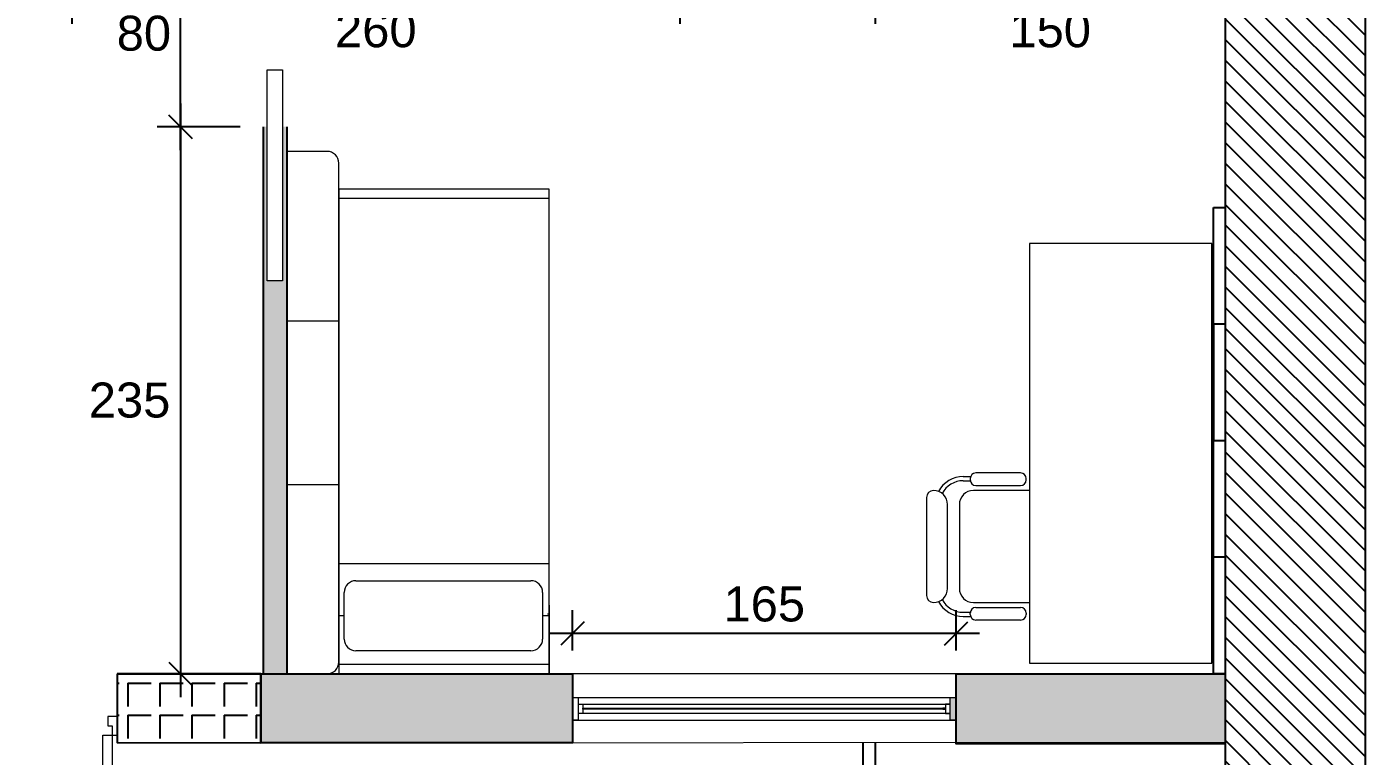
# Model space of a CAD drawing. Header units: inches. Extents: x -173 to 14008, y -3334 to 10368.
# Drawn here: x 5664 to 6238, y 7657 to 7969 of the extents above; entities that cross this region are included whole.
import ezdxf

# ---------------------------------------------------------------- set-up
doc = ezdxf.new("R2010")
doc.units = ezdxf.units.IN
doc.header["$MEASUREMENT"] = 0
doc.linetypes.add('TRATTEGGIATA2', pattern=[9.525, 6.35, -3.175])
for name, color, linetype, lineweight in [('ARREDAMENTO', 8, 'Continuous', 18), ('INFISSI', 4, 'Continuous', 18), ('PORTE_finestre_doors_windows', 4, 'Continuous', 15), ('QUOTE', 6, 'Continuous', 9)]:
    doc.layers.add(name, color=color, linetype=linetype, lineweight=lineweight)
doc.styles.get("Standard").update_dxf_attribs({"font": 'Arial.ttf'})
doc.dimstyles.get("Standard").update_dxf_attribs({"dimtxt": 15, "dimasz": 10, "dimexe": 10, "dimexo": 10, "dimgap": 5, "dimtad": 2, "dimtih": 1, "dimtoh": 1, "dimdec": 0, "dimzin": 0, "dimdsep": 46, "dimtxsty": 'Standard', "dimblk": 'OBLIQUE', "dimblk1": 'OBLIQUE', "dimblk2": 'OBLIQUE', "dimcen": 0.09, "dimdle": 10, "dimadec": 0, "dimazin": 0, "dimtfac": 1, "dimtdec": 0, "dimtofl": 0, "dimtmove": 0, "dimatfit": 3, "dimldrblk": 'OBLIQUE', "dimfxl": 1, "dimtolj": 1, "dimtzin": 0, "dimarcsym": 0})

# ---------------------------------------------------------------- blocks, each defined once
blk = doc.blocks.new('_Oblique')
at = {"color": 0, "linetype": 'ByBlock', "lineweight": -2}
blk.add_line((-0.5, -0.5), (0.5, 0.5), dxfattribs=at)
blk = doc.blocks.new('*D28')
at = {"layer": 'Defpoints', "color": 0, "transparency": 16777216}
for p in [(5683.27, 8006.44), (5943.77, 8006.44), (5683.27, 7980.51)]:
    blk.add_point(p, dxfattribs=at)
at = {"layer": 'QUOTE', "color": 0, "lineweight": -2, "transparency": 16777216}
for p, q in [((5683.27, 7996.44), (5683.27, 7970.51)), ((5943.77, 7996.44), (5943.77, 7970.51)), ((5953.77, 7980.51), (5673.27, 7980.51))]:
    blk.add_line(p, q, dxfattribs=at)
at = {"layer": 'QUOTE', "color": 0, "lineweight": -2, "transparency": 16777216, "xscale": 10, "yscale": 10, "zscale": 10, "rotation": 180}
blk.add_blockref('_Oblique', (5683.27, 7980.51), dxfattribs=at)
at = {"layer": 'QUOTE', "color": 0, "lineweight": -2, "transparency": 16777216, "xscale": 10, "yscale": 10, "zscale": 10}
blk.add_blockref('_Oblique', (5943.77, 7980.51), dxfattribs=at)
at = {"layer": 'QUOTE', "color": 0, "transparency": 16777216, "insert": (5813.52, 7967.91), "char_height": 15, "attachment_point": 5}
blk.add_mtext('\\A1;260', dxfattribs=at)
blk = doc.blocks.new('*D33')
at = {"layer": 'Defpoints', "color": 0, "transparency": 16777216}
for p in [(5765.35, 7926.44), (5729.78, 7691.84), (5765.35, 7691.84)]:
    blk.add_point(p, dxfattribs=at)
at = {"layer": 'QUOTE', "color": 0, "lineweight": -2, "transparency": 16777216}
for p, q in [((5729.78, 7936.44), (5729.78, 7681.84)), ((5755.35, 7926.44), (5719.78, 7926.44)), ((5755.35, 7691.84), (5719.78, 7691.84))]:
    blk.add_line(p, q, dxfattribs=at)
at = {"layer": 'QUOTE', "color": 0, "lineweight": -2, "transparency": 16777216, "xscale": 10, "yscale": 10, "zscale": 10}
for p, rotation in [((5729.78, 7926.44), 90), ((5729.78, 7691.84), 270)]:
    blk.add_blockref('_Oblique', p, dxfattribs=dict(at, rotation=rotation))
at = {"layer": 'QUOTE', "color": 0, "transparency": 16777216, "insert": (5708, 7809.14), "char_height": 15, "attachment_point": 5}
blk.add_mtext('\\A1;235', dxfattribs=at)
blk = doc.blocks.new('*D34')
at = {"layer": 'Defpoints', "color": 0, "transparency": 16777216}
for p in [(5729.78, 8006.44), (5765.35, 8006.44), (5765.35, 7926.44)]:
    blk.add_point(p, dxfattribs=at)
at = {"layer": 'QUOTE', "color": 0, "lineweight": -2, "transparency": 16777216}
for p, q in [((5729.78, 7916.44), (5729.78, 8016.44)), ((5755.35, 8006.44), (5719.78, 8006.44)), ((5755.35, 7926.44), (5719.78, 7926.44))]:
    blk.add_line(p, q, dxfattribs=at)
at = {"layer": 'QUOTE', "color": 0, "lineweight": -2, "transparency": 16777216, "xscale": 10, "yscale": 10, "zscale": 10}
for p, rotation in [((5729.78, 8006.44), 90), ((5729.78, 7926.44), 270)]:
    blk.add_blockref('_Oblique', p, dxfattribs=dict(at, rotation=rotation))
at = {"layer": 'QUOTE', "color": 0, "transparency": 16777216, "insert": (5714.14, 7966.44), "char_height": 15, "attachment_point": 5}
blk.add_mtext('\\A1;80', dxfattribs=at)
blk = doc.blocks.new('*D35')
at = {"layer": 'Defpoints', "color": 0, "transparency": 16777216}
for p in [(6027.5, 8050.36), (6177.5, 8050.36), (6177.5, 7980.51)]:
    blk.add_point(p, dxfattribs=at)
at = {"layer": 'QUOTE', "color": 0, "lineweight": -2, "transparency": 16777216}
for p, q in [((6027.5, 8040.36), (6027.5, 7970.51)), ((6177.5, 8040.36), (6177.5, 7970.51)), ((6017.5, 7980.51), (6187.5, 7980.51))]:
    blk.add_line(p, q, dxfattribs=at)
at = {"layer": 'QUOTE', "color": 0, "lineweight": -2, "transparency": 16777216, "xscale": 10, "yscale": 10, "zscale": 10, "rotation": 180}
blk.add_blockref('_Oblique', (6027.5, 7980.51), dxfattribs=at)
at = {"layer": 'QUOTE', "color": 0, "lineweight": -2, "transparency": 16777216, "xscale": 10, "yscale": 10, "zscale": 10}
blk.add_blockref('_Oblique', (6177.5, 7980.51), dxfattribs=at)
at = {"layer": 'QUOTE', "color": 0, "transparency": 16777216, "insert": (6102.5, 7967.91), "char_height": 15, "attachment_point": 5}
blk.add_mtext('\\A1;150', dxfattribs=at)
blk = doc.blocks.new('*D38')
at = {"layer": 'Defpoints', "color": 0, "transparency": 16777216}
for p in [(5897.76, 7709.1), (5897.76, 7691.84), (6062.2, 7691.84)]:
    blk.add_point(p, dxfattribs=at)
at = {"layer": 'QUOTE', "color": 0, "lineweight": -2, "transparency": 16777216}
for p, q in [((5897.76, 7701.84), (5897.76, 7719.1)), ((6062.2, 7701.84), (6062.2, 7719.1)), ((6072.2, 7709.1), (5887.76, 7709.1))]:
    blk.add_line(p, q, dxfattribs=at)
at = {"layer": 'QUOTE', "color": 0, "lineweight": -2, "transparency": 16777216, "xscale": 10, "yscale": 10, "zscale": 10, "rotation": 180}
blk.add_blockref('_Oblique', (5897.76, 7709.1), dxfattribs=at)
at = {"layer": 'QUOTE', "color": 0, "lineweight": -2, "transparency": 16777216, "xscale": 10, "yscale": 10, "zscale": 10}
blk.add_blockref('_Oblique', (6062.2, 7709.1), dxfattribs=at)
at = {"layer": 'QUOTE', "color": 0, "transparency": 16777216, "insert": (5979.98, 7721.7), "char_height": 15, "attachment_point": 5}
blk.add_mtext('\\A1;165', dxfattribs=at)
blk = doc.blocks.new('*D39')
at = {"layer": 'Defpoints', "color": 0, "transparency": 16777216}
for p in [(5582.72, 7661.84), (5702.72, 7662.36), (5582.72, 7575.01)]:
    blk.add_point(p, dxfattribs=at)
at = {"layer": 'QUOTE', "color": 0, "lineweight": -2, "transparency": 16777216}
for p, q in [((5582.72, 7651.84), (5582.72, 7565.01)), ((5702.72, 7652.36), (5702.72, 7565.01)), ((5712.72, 7575.01), (5572.72, 7575.01))]:
    blk.add_line(p, q, dxfattribs=at)
at = {"layer": 'QUOTE', "color": 0, "lineweight": -2, "transparency": 16777216, "xscale": 10, "yscale": 10, "zscale": 10, "rotation": 180}
blk.add_blockref('_Oblique', (5582.72, 7575.01), dxfattribs=at)
at = {"layer": 'QUOTE', "color": 0, "lineweight": -2, "transparency": 16777216, "xscale": 10, "yscale": 10, "zscale": 10}
blk.add_blockref('_Oblique', (5702.72, 7575.01), dxfattribs=at)
at = {"layer": 'QUOTE', "color": 0, "transparency": 16777216, "insert": (5642.72, 7562.4), "char_height": 15, "attachment_point": 5}
blk.add_mtext('\\A1;120', dxfattribs=at)

msp = doc.modelspace()

# ---------------------------------------------------------------- hatches: boundary and pattern name
h = msp.add_hatch()
h.set_pattern_fill('ANSI31', color=0, scale=50, angle=-90)
h.set_pattern_definition([(315, (-6489.5105, 17572.644), (4.4194174, 4.4194174), [])])
h.paths.add_polyline_path([(6237.49, 7317.38), (6237.49, 8506.41), (6177.5, 8533.12), (6177.5, 8322.36), (6177.5, 8060.38), (6177.54, 8060.38), (6177.54, 8050.38), (6177.5, 7662.36), (6177.5, 7661.84), (6177.5, 7322.35), (6177.5, 7322.35), (6177.66, 7322.35), (6177.66, 7317.37)])
h = msp.add_hatch(color=0)
h.dxf.hatch_style = 1
h.paths.add_polyline_path([(5313.12, 7873.28), (5303.12, 7873.28), (5263.65, 7786.6), (5264.82, 7786.07), (5287.91, 7837.25), (5293.85, 7834.57), (5270.75, 7783.37), (5271.93, 7782.83)])
h.paths.add_polyline_path([(5774.3, 7691.84), (5775.35, 7691.84), (5775.35, 7915.84), (5775.35, 7926.44), (5773.51, 7926.44), (5773.51, 7860.29), (5767, 7860.29), (5767, 7926.44), (5765.35, 7926.44), (5765.35, 7691.84)])
h = msp.add_hatch(color=0)
h.dxf.hatch_style = 1
h.paths.add_polyline_path([(5897.76, 7662.35), (5897.76, 7691.84), (5764.31, 7691.84), (5764.31, 7662.29)])
h.paths.add_polyline_path([(5364.63, 7662.02), (5364.63, 7662.36), (5364.63, 7692.36), (5234.63, 7692.36), (5234.63, 7692.36), (5224.67, 7692.36), (4937.5, 7692.36), (4937.5, 7662.36), (4947.5, 7662.36), (4967.5, 7662.36)])
h = msp.add_hatch()
h.set_pattern_fill('ANGLE', color=0, scale=50, angle=-90)
h.set_pattern_definition([(270, (729.721, 26745.342), (13.75, -7e-16), [10, -3.75]), (360, (729.721, 26745.342), (2e-15, 13.75), [10, -3.75])])
h.paths.add_polyline_path([(5702.72, 7692.1), (5702.72, 7662.36), (5702.72, 7662.35), (5764.3, 7662.29), (5764.3, 7691.59)])
h = msp.add_hatch(color=256)
h.dxf.hatch_style = 1
h.paths.add_polyline_path([(6177.5, 7662.49), (6177.5, 7691.84), (6062.2, 7691.84), (6062.2, 7672.04), (6062.2, 7672.04), (6062.2, 7681.64), (6059.7, 7681.64), (6059.7, 7678.89), (6059.7, 7678.89), (6059.7, 7676.89), (6059.7, 7672.04), (6062.2, 7672.04), (6062.2, 7681.64), (6062.2, 7681.64), (6062.2, 7672.04), (6062.2, 7662.43)])

# ---------------------------------------------------------------- linework, layer by layer
for p, q in [((6237.49, 8506.62), (6237.49, 7317.38)), ((6237.5, 8372.36), (6237.5, 7317.38)), ((6177.5, 8322.36), (6177.5, 7662.36)), ((5765.35, 7691.84), (5765.35, 7926.44)), ((5775.35, 7926.44), (5775.35, 7691.84)), ((6172.5, 7691.84), (6172.5, 7891.84)), ((6172.5, 7891.84), (6177.5, 7891.84)), ((6177.5, 7841.84), (6172.5, 7841.84)), ((6172.5, 7841.84), (6172.5, 7791.84)), ((6172.5, 7791.84), (6177.59, 7791.84)), ((6177.59, 7741.84), (6172.5, 7741.84)), ((5750.68, 7691.84), (5740.68, 7691.84)), ((5750.68, 7691.84), (5740.68, 7691.84)), ((5764.3, 7691.85), (5764.31, 7662.29)), ((5764.3, 7691.85), (5764.31, 7662.29)), ((5764.3, 7691.84), (5774.3, 7691.84)), ((5764.3, 7691.84), (5774.3, 7691.84)), ((6177.5, 7691.84), (6172.5, 7691.84)), ((6022.39, 7521.96), (6022.39, 7662.36)), ((6177.5, 7662.36), (6177.5, 7317.25))]:
    msp.add_line(p, q)
at = {"lineweight": 18}
msp.add_line((5764.31, 7662.29), (6177.82, 7662.49), dxfattribs=at)
msp.add_line((5764.31, 7662.29), (6177.82, 7662.49), dxfattribs=at)
for points in [[(5702.72, 7691.83), (5764.3, 7691.85)], [(5702.72, 7691.83), (5764.3, 7691.85)], [(6027.5, 7662.36), (6027.5, 7376.46)]]:
    msp.add_lwpolyline(points)
for points in [[(5702.72, 7691.84), (5702.72, 7662.36), (5764.3, 7662.29), (5764.3, 7691.84)], [(5702.72, 7691.84), (5702.72, 7662.36), (5764.3, 7662.29), (5764.3, 7691.84)], [(5897.76, 7691.84), (5897.76, 7662.29), (5764.31, 7662.29), (5764.31, 7691.84)], [(6177.5, 7691.84), (6177.5, 7661.84), (6062.2, 7661.84), (6062.2, 7691.84)]]:
    msp.add_lwpolyline(points, close=True)
msp.add_lwpolyline([(6177.5, 7691.84), (5764.3, 7691.84)], dxfattribs=at)
at = {"layer": 'ARREDAMENTO'}
for p, q in [((5797.67, 7899.84), (5797.67, 7691.84)), ((5797.67, 7899.84), (5887.67, 7899.84)), ((5887.67, 7899.84), (5887.67, 7691.84)), ((5797.67, 7895.84), (5887.67, 7895.84)), ((5797.67, 7843.08), (5775.35, 7843.08)), ((6089.84, 7777.96), (6070.64, 7777.96)), ((5775.35, 7773.08), (5797.67, 7773.08)), ((6065.24, 7776.44), (6068.4, 7776.44)), ((6065.24, 7774.64), (6068.26, 7774.64)), ((6068.24, 7775.56), (6068.24, 7774.96)), ((6070.64, 7772.56), (6089.84, 7772.56)), ((6092.24, 7774.96), (6092.24, 7775.56)), ((6049.5, 7767.44), (6049.5, 7725.44)), ((6052.5, 7770.44), (6052.5, 7770.44)), ((6093.57, 7770.44), (6069.57, 7770.44)), ((6058.5, 7728.44), (6058.5, 7764.44)), ((6063.57, 7764.44), (6063.57, 7728.44)), ((5887.68, 7750.85), (5887.87, 7691.84)), ((5887.67, 7739.01), (5797.67, 7739.01)), ((5804.99, 7731.76), (5879.99, 7731.76)), ((5799.99, 7706.76), (5799.99, 7726.76)), ((5884.99, 7726.76), (5884.99, 7706.76)), ((5887.68, 7726.12), (5887.68, 7723.12)), ((6069.57, 7722.44), (6093.57, 7722.44)), ((6070.64, 7720.32), (6089.84, 7720.32)), ((5797.67, 7716.9), (5799.99, 7716.9)), ((5884.99, 7716.9), (5887.67, 7716.9)), ((5887.79, 7717.4), (5887.12, 7717.4)), ((6065.24, 7718.24), (6068.26, 7718.24)), ((6065.24, 7716.44), (6068.4, 7716.44)), ((6068.24, 7717.32), (6068.24, 7717.92)), ((6089.84, 7714.92), (6070.64, 7714.92)), ((6092.24, 7717.92), (6092.24, 7717.32)), ((5879.99, 7701.76), (5804.99, 7701.76)), ((5887.67, 7695.84), (5797.67, 7695.84)), ((5887.67, 7691.84), (5797.67, 7691.84)), ((5888.18, 7691.84), (5828.18, 7691.84))]:
    msp.add_line(p, q, dxfattribs=at)
msp.add_lwpolyline([(5775.35, 7915.84), (5775.35, 7691.84), (5792.67, 7691.84, 0.414214), (5797.67, 7696.84), (5797.67, 7910.84, 0.414214), (5792.67, 7915.84)], format="xyb", close=True, dxfattribs=at)
msp.add_lwpolyline([(6093.57, 7876.42), (6093.57, 7696.42), (6171.76, 7696.42), (6171.76, 7876.42)], close=True, dxfattribs=at)
for centre, radius, start, end in [((6070.64, 7775.56), 2.4, 90, 180), ((6089.84, 7775.56), 2.4, 360, 90), ((6065.24, 7764.44), 12, 90, 152.11939), ((6065.24, 7764.44), 10.2, 90, 152.38051), ((6070.64, 7774.96), 2.4, 180, 270), ((6089.84, 7774.96), 2.4, 270, 360), ((6052.5, 7767.44), 3, 90, 180), ((6052.5, 7764.44), 6, 360, 90), ((6069.57, 7764.44), 6, 90, 180), ((5804.99, 7726.76), 5, 90, 180), ((5879.99, 7726.76), 5, 360, 90), ((6052.5, 7728.44), 6, 270, 360), ((6069.57, 7728.44), 6, 180, 270), ((6052.5, 7725.44), 3, 180, 270), ((6065.24, 7728.44), 12, 207.88061, 270), ((6065.24, 7728.44), 10.2, 207.61949, 270), ((6070.64, 7717.92), 2.4, 90, 180), ((6089.84, 7717.92), 2.4, 360, 90), ((6070.64, 7717.32), 2.4, 180, 270), ((6089.84, 7717.32), 2.4, 270, 360), ((5804.99, 7706.76), 5, 180, 270), ((5879.99, 7706.76), 5, 270, 360)]:
    msp.add_arc(centre, radius, start, end, dxfattribs=at)
at = {"layer": 'INFISSI', "color": 4, "lineweight": 0}
for p, q in [((5897.76, 7681.64), (6062.2, 7681.64)), ((5900.26, 7678.89), (5902.26, 7678.89)), ((5902.26, 7674.89), (5900.26, 7674.89)), ((5902.26, 7678.89), (6059.7, 7678.9)), ((5902.26, 7678.89), (5902.26, 7674.89)), ((5902.26, 7677.14), (6056.52, 7677.14)), ((6056.52, 7676.64), (5902.26, 7676.64)), ((6059.7, 7674.89), (5902.26, 7674.89)), ((6059.7, 7678.89), (6057.7, 7678.89)), ((6057.7, 7678.89), (6057.7, 7674.89)), ((6057.7, 7678.89), (6057.7, 7674.89)), ((6057.7, 7674.89), (6059.7, 7674.89)), ((5897.76, 7672.04), (6062.2, 7672.04))]:
    msp.add_line(p, q, dxfattribs=at)
at = {"layer": 'INFISSI'}
for p, q in [((5902.26, 7676.64), (5902.26, 7677.14)), ((6057.7, 7677.14), (6056.52, 7677.14)), ((6056.52, 7676.64), (6057.7, 7676.64)), ((6057.7, 7676.89), (6057.7, 7677.14)), ((6059.7, 7676.89), (6059.7, 7678.89))]:
    msp.add_line(p, q, dxfattribs=at)
for points in [[(5773.51, 7950.81), (5773.51, 7860.29), (5767, 7860.29), (5767, 7950.81)], [(5696.5, 7665.48), (5700.5, 7665.48), (5700.5, 7607.7), (5696.5, 7607.7)]]:
    msp.add_lwpolyline(points, close=True, dxfattribs=at)
at = {"layer": 'INFISSI', "color": 4, "lineweight": 0}
for points in [[(5897.76, 7681.64), (5900.26, 7681.64), (5900.26, 7672.04), (5897.76, 7672.04)], [(6059.7, 7681.64), (6062.2, 7681.64), (6062.2, 7672.04), (6059.7, 7672.04)]]:
    msp.add_lwpolyline(points, close=True, dxfattribs=at)
msp.add_lwpolyline([(5700.5, 7665.48), (5702.72, 7665.48), (5702.72, 7673.48), (5698.72, 7673.48), (5698.72, 7669.48), (5700.5, 7669.48), (5700.5, 7665.48)], dxfattribs=at)
at = {"layer": 'INFISSI', "linetype": 'TRATTEGGIATA2'}
msp.add_arc((5700.5, 7665.48), 57.78, 176.03019, 270, dxfattribs=at)
at = {"layer": 'PORTE_finestre_doors_windows', "color": 4}
msp.add_line((6062.2, 7661.84), (6062.2, 7691.84), dxfattribs=at)
msp.add_line((6062.2, 7661.84), (6062.2, 7691.84), dxfattribs=at)

# ---------------------------------------------------------------- dimensions: what is measured, and where the dimension line sits
at = {"layer": 'QUOTE'}
for base, p1, p2, picture, middle in [((6177.5, 7980.51), (6027.5, 8050.36), (6177.5, 8050.36), '*D35', (6102.5, 7967.91)), ((5683.271, 7980.5129), (5943.7689, 8006.4401), (5683.271, 8006.4401), '*D28', (5813.5199, 7967.9106)), ((5582.72, 7575.01), (5702.72, 7662.36), (5582.72, 7661.84), '*D39', (5642.72, 7562.4))]:
    dim = msp.add_linear_dim(base=base, p1=p1, p2=p2, dimstyle='Standard', dxfattribs=at)
    dim.commit()
    dim.dimension.update_dxf_attribs({"geometry": picture, "text_midpoint": middle})
for base, p2, picture, middle in [((5729.78, 8006.44), (5765.35, 8006.44), '*D34', (5714.14, 7966.44)), ((5729.78, 7691.84), (5765.35, 7691.84), '*D33', (5708, 7809.14))]:
    dim = msp.add_linear_dim(base=base, p1=(5765.35, 7926.44), p2=p2, angle=270, dimstyle='Standard', dxfattribs=at)
    dim.commit()
    dim.dimension.update_dxf_attribs({"geometry": picture, "text_midpoint": middle})
dim = msp.add_linear_dim(base=(5897.76, 7709.1), p1=(6062.2, 7691.84), p2=(5897.76, 7691.84), text='165', dimstyle='Standard', dxfattribs=at)
dim.commit()
dim.dimension.update_dxf_attribs({"geometry": '*D38', "text_midpoint": (5979.98, 7721.7)})

doc.saveas('drawing.dxf')
